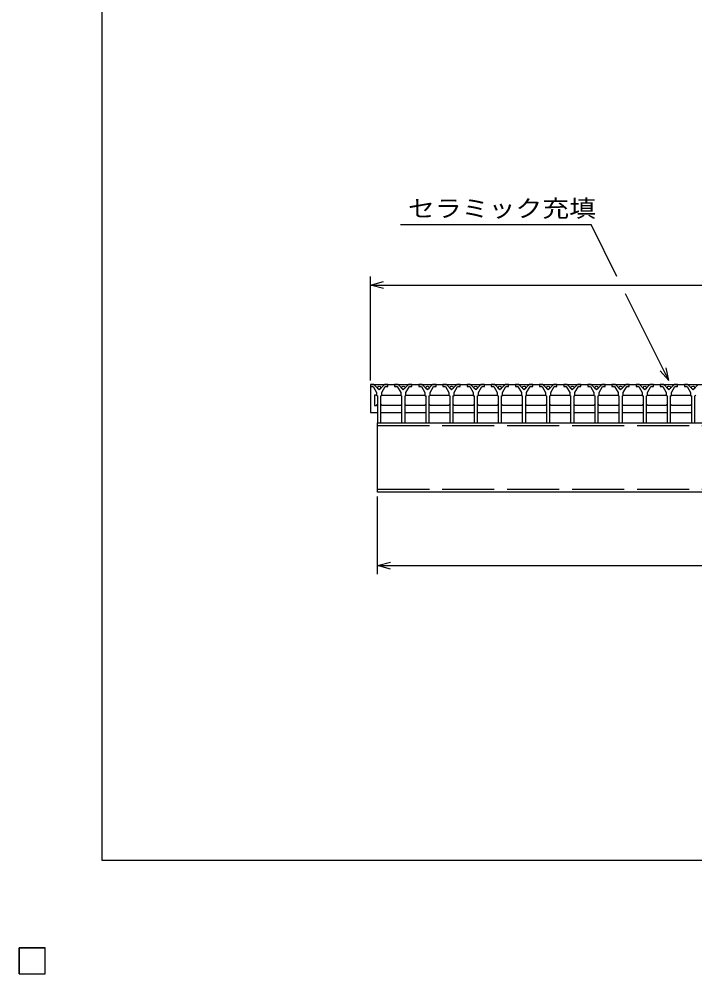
# Model space of a CAD drawing. Units: millimetres, scale not verified. Extents: x -1820 to 1736, y -1282 to 1048.
# Drawn here: x -1820 to -1039, y -1282 to -180 of the extents above; entities that cross this region are included whole.
import ezdxf
from ezdxf.enums import TextEntityAlignment as Align

# ---------------------------------------------------------------- set-up
doc = ezdxf.new("R2010")
doc.units = ezdxf.units.MM
doc.header["$LTSCALE"] = 10
doc.linetypes.add('DASHED', pattern=[7.5, 6, -1.5])
for name, color, linetype, lineweight in [('CADPAC_LAYER_0000', 150, 'Continuous', 25), ('CADPAC_LAYER_0016', 3, 'Continuous', 25), ('CADPAC_LAYER_0022', 2, 'Continuous', 25)]:
    doc.layers.add(name, color=color, linetype=linetype, lineweight=lineweight)
doc.styles.add('ベクトル', font='')
doc.styles.get('ベクトル').set_extended_font_data('ベクトル')

msp = doc.modelspace()

# ---------------------------------------------------------------- linework, layer by layer
at = {"layer": 'CADPAC_LAYER_0000'}
for p, q in [((-1724, -1151.5), (-1724, 1048.5)), ((1736, -1151.5), (-1724, -1151.5))]:
    msp.add_line(p, q, dxfattribs=at)
at = {"layer": 'CADPAC_LAYER_0016'}
for p, q in [((-1414, -602), (-1414, -604)), ((-1410, -602), (-1414, -602)), ((-1414, -602), (-418, -602)), ((-1414, -602), (-1414, -634)), ((-1414, -604), (-1411, -604)), ((-1411, -604), (-1407, -611)), ((-1404, -608), (-1410, -602)), ((-1398, -602), (-1404, -608)), ((-1401, -611), (-1397, -604)), ((-1394, -602), (-1398, -602)), ((-1397, -604), (-1394, -604)), ((-1394, -604), (-1394, -602)), ((-1386.1, -602), (-1386.1, -604)), ((-1382.1, -602), (-1386.1, -602)), ((-1386.1, -604), (-1383.1, -604)), ((-1383.1, -604), (-1379.1, -611)), ((-1376.1, -608), (-1382.1, -602)), ((-1370.1, -602), (-1376.1, -608)), ((-1373.1, -611), (-1369.1, -604)), ((-1366.1, -602), (-1370.1, -602)), ((-1369.1, -604), (-1366.1, -604)), ((-1366.1, -604), (-1366.1, -602)), ((-1358.2, -602), (-1358.2, -604)), ((-1354.2, -602), (-1358.2, -602)), ((-1358.2, -604), (-1355.2, -604)), ((-1355.2, -604), (-1351.2, -611)), ((-1348.2, -608), (-1354.2, -602)), ((-1342.2, -602), (-1348.2, -608)), ((-1345.2, -611), (-1341.2, -604)), ((-1338.2, -602), (-1342.2, -602)), ((-1341.2, -604), (-1338.2, -604)), ((-1338.2, -604), (-1338.2, -602)), ((-1330.3, -602), (-1330.3, -604)), ((-1326.3, -602), (-1330.3, -602)), ((-1330.3, -604), (-1327.3, -604)), ((-1327.3, -604), (-1323.3, -611)), ((-1320.3, -608), (-1326.3, -602)), ((-1314.3, -602), (-1320.3, -608)), ((-1317.3, -611), (-1313.3, -604)), ((-1310.3, -602), (-1314.3, -602)), ((-1313.3, -604), (-1310.3, -604)), ((-1310.3, -604), (-1310.3, -602)), ((-1302.4, -602), (-1302.4, -604)), ((-1298.4, -602), (-1302.4, -602)), ((-1302.4, -604), (-1299.4, -604)), ((-1299.4, -604), (-1295.4, -611)), ((-1292.4, -608), (-1298.4, -602)), ((-1286.4, -602), (-1292.4, -608)), ((-1289.4, -611), (-1285.4, -604)), ((-1282.4, -602), (-1286.4, -602)), ((-1285.4, -604), (-1282.4, -604)), ((-1282.4, -604), (-1282.4, -602)), ((-1274.5, -602), (-1274.5, -604)), ((-1270.5, -602), (-1274.5, -602)), ((-1274.5, -604), (-1271.5, -604)), ((-1271.5, -604), (-1267.5, -611)), ((-1264.5, -608), (-1270.5, -602)), ((-1258.5, -602), (-1264.5, -608)), ((-1261.5, -611), (-1257.5, -604)), ((-1254.5, -602), (-1258.5, -602)), ((-1257.5, -604), (-1254.5, -604)), ((-1254.5, -604), (-1254.5, -602)), ((-1246.6, -602), (-1246.6, -604)), ((-1242.6, -602), (-1246.6, -602)), ((-1246.6, -604), (-1243.6, -604)), ((-1243.6, -604), (-1239.6, -611)), ((-1236.6, -608), (-1242.6, -602)), ((-1230.6, -602), (-1236.6, -608)), ((-1233.6, -611), (-1229.6, -604)), ((-1226.6, -602), (-1230.6, -602)), ((-1229.6, -604), (-1226.6, -604)), ((-1226.6, -604), (-1226.6, -602)), ((-1218.7, -602), (-1218.7, -604)), ((-1214.7, -602), (-1218.7, -602)), ((-1218.7, -604), (-1215.7, -604)), ((-1215.7, -604), (-1211.7, -611)), ((-1208.7, -608), (-1214.7, -602)), ((-1202.7, -602), (-1208.7, -608)), ((-1205.7, -611), (-1201.7, -604)), ((-1198.7, -602), (-1202.7, -602)), ((-1201.7, -604), (-1198.7, -604)), ((-1198.7, -604), (-1198.7, -602)), ((-1190.8, -602), (-1190.8, -604)), ((-1186.8, -602), (-1190.8, -602)), ((-1190.8, -604), (-1187.8, -604)), ((-1187.8, -604), (-1183.8, -611)), ((-1180.8, -608), (-1186.8, -602)), ((-1174.8, -602), (-1180.8, -608)), ((-1177.8, -611), (-1173.8, -604)), ((-1170.8, -602), (-1174.8, -602)), ((-1173.8, -604), (-1170.8, -604)), ((-1170.8, -604), (-1170.8, -602)), ((-1162.9, -602), (-1162.9, -604)), ((-1158.9, -602), (-1162.9, -602)), ((-1162.9, -604), (-1159.9, -604)), ((-1159.9, -604), (-1155.9, -611)), ((-1152.9, -608), (-1158.9, -602)), ((-1146.9, -602), (-1152.9, -608)), ((-1149.9, -611), (-1145.9, -604)), ((-1142.9, -602), (-1146.9, -602)), ((-1145.9, -604), (-1142.9, -604)), ((-1142.9, -604), (-1142.9, -602)), ((-1135, -602), (-1135, -604)), ((-1131, -602), (-1135, -602)), ((-1135, -604), (-1132, -604)), ((-1132, -604), (-1128, -611)), ((-1125, -608), (-1131, -602)), ((-1119, -602), (-1125, -608)), ((-1122, -611), (-1118, -604)), ((-1115, -602), (-1119, -602)), ((-1118, -604), (-1115, -604)), ((-1115, -604), (-1115, -602)), ((-1107.1, -602), (-1107.1, -604)), ((-1103.1, -602), (-1107.1, -602)), ((-1107.1, -604), (-1104.1, -604)), ((-1104.1, -604), (-1100.1, -611)), ((-1097.1, -608), (-1103.1, -602)), ((-1091.1, -602), (-1097.1, -608)), ((-1094.1, -611), (-1090.1, -604)), ((-1087.1, -602), (-1091.1, -602)), ((-1090.1, -604), (-1087.1, -604)), ((-1087.1, -604), (-1087.1, -602)), ((-1079.2, -602), (-1079.2, -604)), ((-1075.2, -602), (-1079.2, -602)), ((-1079.2, -604), (-1076.2, -604)), ((-1076.2, -604), (-1072.2, -611)), ((-1069.2, -608), (-1075.2, -602)), ((-1063.2, -602), (-1069.2, -608)), ((-1066.2, -611), (-1062.2, -604)), ((-1059.2, -602), (-1063.2, -602)), ((-1062.2, -604), (-1059.2, -604)), ((-1059.2, -604), (-1059.2, -602)), ((-1051.3, -602), (-1051.3, -604)), ((-1047.3, -602), (-1051.3, -602)), ((-1051.3, -604), (-1048.3, -604)), ((-1048.3, -604), (-1044.3, -611)), ((-1041.3, -608), (-1047.3, -602)), ((-1035.3, -602), (-1041.3, -608)), ((-1407.25, -614), (-1409.25, -614)), ((-1409.25, -614), (-1409.25, -626)), ((-1406.25, -615), (-1407.25, -614)), ((-1407, -611), (-1407, -614)), ((-1407, -614), (-1406, -615)), ((-1406, -615), (-1406, -646)), ((-1402, -615), (-1401, -614)), ((-1402, -646), (-1402, -615)), ((-1401.75, -615), (-1400.75, -614)), ((-1401, -614), (-1401, -611)), ((-1400.75, -614), (-1379.35, -614)), ((-1379.35, -614), (-1378.35, -615)), ((-1379.1, -611), (-1379.1, -614)), ((-1379.1, -614), (-1378.1, -615)), ((-1378.1, -615), (-1378.1, -646)), ((-1374.1, -615), (-1373.1, -614)), ((-1374.1, -646), (-1374.1, -615)), ((-1373.85, -615), (-1372.85, -614)), ((-1373.1, -614), (-1373.1, -611)), ((-1372.85, -614), (-1351.45, -614)), ((-1351.45, -614), (-1350.45, -615)), ((-1351.2, -611), (-1351.2, -614)), ((-1351.2, -614), (-1350.2, -615)), ((-1350.2, -615), (-1350.2, -646)), ((-1346.2, -615), (-1345.2, -614)), ((-1346.2, -646), (-1346.2, -615)), ((-1345.95, -615), (-1344.95, -614)), ((-1345.2, -614), (-1345.2, -611)), ((-1344.95, -614), (-1323.55, -614)), ((-1323.55, -614), (-1322.55, -615)), ((-1323.3, -611), (-1323.3, -614)), ((-1323.3, -614), (-1322.3, -615)), ((-1322.3, -615), (-1322.3, -646)), ((-1318.3, -615), (-1317.3, -614)), ((-1318.3, -646), (-1318.3, -615)), ((-1318.05, -615), (-1317.05, -614)), ((-1317.3, -614), (-1317.3, -611)), ((-1317.05, -614), (-1295.65, -614)), ((-1295.65, -614), (-1294.65, -615)), ((-1295.4, -611), (-1295.4, -614)), ((-1295.4, -614), (-1294.4, -615)), ((-1294.4, -615), (-1294.4, -646)), ((-1290.4, -615), (-1289.4, -614)), ((-1290.4, -646), (-1290.4, -615)), ((-1290.15, -615), (-1289.15, -614)), ((-1289.4, -614), (-1289.4, -611)), ((-1289.15, -614), (-1267.75, -614)), ((-1267.75, -614), (-1266.75, -615)), ((-1267.5, -611), (-1267.5, -614)), ((-1267.5, -614), (-1266.5, -615)), ((-1266.5, -615), (-1266.5, -646)), ((-1262.5, -615), (-1261.5, -614)), ((-1262.5, -646), (-1262.5, -615)), ((-1262.25, -615), (-1261.25, -614)), ((-1261.5, -614), (-1261.5, -611)), ((-1261.25, -614), (-1239.85, -614)), ((-1239.85, -614), (-1238.85, -615)), ((-1239.6, -611), (-1239.6, -614)), ((-1239.6, -614), (-1238.6, -615)), ((-1238.6, -615), (-1238.6, -646)), ((-1234.6, -615), (-1233.6, -614)), ((-1234.6, -646), (-1234.6, -615)), ((-1234.35, -615), (-1233.35, -614)), ((-1233.6, -614), (-1233.6, -611)), ((-1233.35, -614), (-1211.95, -614)), ((-1211.95, -614), (-1210.95, -615)), ((-1211.7, -611), (-1211.7, -614)), ((-1211.7, -614), (-1210.7, -615)), ((-1210.7, -615), (-1210.7, -646)), ((-1206.7, -615), (-1205.7, -614)), ((-1206.7, -646), (-1206.7, -615)), ((-1206.45, -615), (-1205.45, -614)), ((-1205.7, -614), (-1205.7, -611)), ((-1205.45, -614), (-1184.05, -614)), ((-1184.05, -614), (-1183.05, -615)), ((-1183.8, -611), (-1183.8, -614)), ((-1183.8, -614), (-1182.8, -615)), ((-1182.8, -615), (-1182.8, -646)), ((-1178.8, -615), (-1177.8, -614)), ((-1178.8, -646), (-1178.8, -615)), ((-1178.55, -615), (-1177.55, -614)), ((-1177.8, -614), (-1177.8, -611)), ((-1177.55, -614), (-1156.15, -614)), ((-1156.15, -614), (-1155.15, -615)), ((-1155.9, -611), (-1155.9, -614)), ((-1155.9, -614), (-1154.9, -615)), ((-1154.9, -615), (-1154.9, -646)), ((-1150.9, -615), (-1149.9, -614)), ((-1150.9, -646), (-1150.9, -615)), ((-1150.65, -615), (-1149.65, -614)), ((-1149.9, -614), (-1149.9, -611)), ((-1149.65, -614), (-1128.25, -614)), ((-1128.25, -614), (-1127.25, -615)), ((-1128, -611), (-1128, -614)), ((-1128, -614), (-1127, -615)), ((-1127, -615), (-1127, -646)), ((-1123, -615), (-1122, -614)), ((-1123, -646), (-1123, -615)), ((-1122.75, -615), (-1121.75, -614)), ((-1122, -614), (-1122, -611)), ((-1121.75, -614), (-1100.35, -614)), ((-1100.35, -614), (-1099.35, -615)), ((-1100.1, -611), (-1100.1, -614)), ((-1100.1, -614), (-1099.1, -615)), ((-1099.1, -615), (-1099.1, -646)), ((-1095.1, -615), (-1094.1, -614)), ((-1095.1, -646), (-1095.1, -615)), ((-1094.85, -615), (-1093.85, -614)), ((-1094.1, -614), (-1094.1, -611)), ((-1093.85, -614), (-1072.45, -614)), ((-1072.45, -614), (-1071.45, -615)), ((-1072.2, -611), (-1072.2, -614)), ((-1072.2, -614), (-1071.2, -615)), ((-1071.2, -615), (-1071.2, -646)), ((-1067.2, -615), (-1066.2, -614)), ((-1067.2, -646), (-1067.2, -615)), ((-1066.95, -615), (-1065.95, -614)), ((-1066.2, -614), (-1066.2, -611)), ((-1065.95, -614), (-1044.55, -614)), ((-1044.55, -614), (-1043.55, -615)), ((-1044.3, -611), (-1044.3, -614)), ((-1044.3, -614), (-1043.3, -615)), ((-1043.3, -615), (-1043.3, -646)), ((-1039.3, -615), (-1038.3, -614)), ((-1039.3, -646), (-1039.3, -615)), ((-1409.25, -626), (-1407.25, -626)), ((-1407.25, -626), (-1406.25, -625)), ((-1400.75, -626), (-1401.75, -625)), ((-1379.35, -626), (-1400.75, -626)), ((-1378.35, -625), (-1379.35, -626)), ((-1372.85, -626), (-1373.85, -625)), ((-1351.45, -626), (-1372.85, -626)), ((-1350.45, -625), (-1351.45, -626)), ((-1344.95, -626), (-1345.95, -625)), ((-1323.55, -626), (-1344.95, -626)), ((-1322.55, -625), (-1323.55, -626)), ((-1317.05, -626), (-1318.05, -625)), ((-1295.65, -626), (-1317.05, -626)), ((-1294.65, -625), (-1295.65, -626)), ((-1289.15, -626), (-1290.15, -625)), ((-1267.75, -626), (-1289.15, -626)), ((-1266.75, -625), (-1267.75, -626)), ((-1261.25, -626), (-1262.25, -625)), ((-1239.85, -626), (-1261.25, -626)), ((-1238.85, -625), (-1239.85, -626)), ((-1233.35, -626), (-1234.35, -625)), ((-1211.95, -626), (-1233.35, -626)), ((-1210.95, -625), (-1211.95, -626)), ((-1205.45, -626), (-1206.45, -625)), ((-1184.05, -626), (-1205.45, -626)), ((-1183.05, -625), (-1184.05, -626)), ((-1177.55, -626), (-1178.55, -625)), ((-1156.15, -626), (-1177.55, -626)), ((-1155.15, -625), (-1156.15, -626)), ((-1149.65, -626), (-1150.65, -625)), ((-1128.25, -626), (-1149.65, -626)), ((-1127.25, -625), (-1128.25, -626)), ((-1121.75, -626), (-1122.75, -625)), ((-1100.35, -626), (-1121.75, -626)), ((-1099.35, -625), (-1100.35, -626)), ((-1093.85, -626), (-1094.85, -625)), ((-1072.45, -626), (-1093.85, -626)), ((-1071.45, -625), (-1072.45, -626)), ((-1065.95, -626), (-1066.95, -625)), ((-1044.55, -626), (-1065.95, -626)), ((-1043.55, -625), (-1044.55, -626)), ((-1414, -634), (-1406.25, -634)), ((-1401.75, -634), (-1378.35, -634)), ((-1373.85, -634), (-1350.45, -634)), ((-1345.95, -634), (-1322.55, -634)), ((-1318.05, -634), (-1294.65, -634)), ((-1290.15, -634), (-1266.75, -634)), ((-1262.25, -634), (-1238.85, -634)), ((-1234.35, -634), (-1210.95, -634)), ((-1206.45, -634), (-1183.05, -634)), ((-1178.55, -634), (-1155.15, -634)), ((-1150.65, -634), (-1127.25, -634)), ((-1122.75, -634), (-1099.35, -634)), ((-1094.85, -634), (-1071.45, -634)), ((-1066.95, -634), (-1043.55, -634)), ((-1406, -646), (-1402, -646)), ((-1406, -646), (-426, -646)), ((-1406, -726), (-1406, -646)), ((-1378.1, -646), (-1374.1, -646)), ((-1350.2, -646), (-1346.2, -646)), ((-1322.3, -646), (-1318.3, -646)), ((-1294.4, -646), (-1290.4, -646)), ((-1266.5, -646), (-1262.5, -646)), ((-1238.6, -646), (-1234.6, -646)), ((-1210.7, -646), (-1206.7, -646)), ((-1182.8, -646), (-1178.8, -646)), ((-1154.9, -646), (-1150.9, -646)), ((-1127, -646), (-1123, -646)), ((-1099.1, -646), (-1095.1, -646)), ((-1071.2, -646), (-1067.2, -646)), ((-1043.3, -646), (-1039.3, -646)), ((-426, -726), (-1406, -726)), ((-1820, -1252.5), (-1790, -1252.5)), ((-1820, -1282.5), (-1820, -1252.5)), ((-1820, -1252.5), (-1790, -1252.5)), ((-1820, -1282.5), (-1820, -1252.5)), ((-1820, -1252.5), (-1790, -1252.5)), ((-1820, -1282.5), (-1820, -1252.5)), ((-1820, -1252.5), (-1790, -1252.5)), ((-1820, -1282.5), (-1820, -1252.5)), ((-1820, -1252.5), (-1790, -1252.5)), ((-1820, -1282.5), (-1820, -1252.5)), ((-1790, -1282.5), (-1790, -1252.5)), ((-1790, -1282.5), (-1790, -1252.5)), ((-1790, -1282.5), (-1790, -1252.5)), ((-1790, -1282.5), (-1790, -1252.5)), ((-1790, -1282.5), (-1790, -1252.5)), ((-1820, -1282.5), (-1790, -1282.5)), ((-1820, -1282.5), (-1790, -1282.5)), ((-1820, -1282.5), (-1790, -1282.5)), ((-1820, -1282.5), (-1790, -1282.5)), ((-1820, -1282.5), (-1790, -1282.5))]:
    msp.add_line(p, q, dxfattribs=at)
at = {"layer": 'CADPAC_LAYER_0016', "linetype": 'DASHED'}
for p, q in [((-1406, -649.2), (-426, -649.2)), ((-1406, -722.8), (-426, -722.8))]:
    msp.add_line(p, q, dxfattribs=at)
at = {"layer": 'CADPAC_LAYER_0016'}
for centre in [(-1404, -605.5), (-1376.1, -605.5), (-1348.2, -605.5), (-1320.3, -605.5), (-1292.4, -605.5), (-1264.5, -605.5), (-1236.6, -605.5), (-1208.7, -605.5), (-1180.8, -605.5), (-1152.9, -605.5), (-1125, -605.5), (-1097.1, -605.5), (-1069.2, -605.5), (-1041.3, -605.5)]:
    msp.add_circle(centre, 1.8, dxfattribs=at)
at = {"layer": 'CADPAC_LAYER_0022', "color": 4}
for p, q in [((-1379.2, -417), (-1159.2, -417)), ((-1129.2, -477), (-1159.2, -417)), ((-1414, -597), (-1414, -477)), ((-1414, -487), (-1399, -483)), ((-1399, -491), (-1414, -487)), ((-1414, -487), (-418, -487)), ((-1069.2, -597), (-1119.2, -497)), ((-1069.2, -597), (-1072.2, -582.4)), ((-1069.2, -597), (-1079.2, -586)), ((-1406, -821), (-1406, -731)), ((-1406, -811), (-1391, -807)), ((-1391, -815), (-1406, -811)), ((-1406, -811), (-426, -811)), ((-1790, -1252.5), (-1820, -1252.5)), ((-1820, -1252.5), (-1820, -1282.5)), ((-1790, -1252.5), (-1820, -1252.5)), ((-1820, -1252.5), (-1820, -1282.5)), ((-1790, -1252.5), (-1820, -1252.5)), ((-1820, -1252.5), (-1820, -1282.5)), ((-1790, -1282.5), (-1790, -1252.5)), ((-1790, -1282.5), (-1790, -1252.5)), ((-1790, -1282.5), (-1790, -1252.5)), ((-1820, -1282.5), (-1790, -1282.5)), ((-1820, -1282.5), (-1790, -1282.5)), ((-1820, -1282.5), (-1790, -1282.5))]:
    msp.add_line(p, q, dxfattribs=at)
at = {"layer": 'CADPAC_LAYER_0022'}
for p, q in [((-1790, -1252.5), (-1820, -1252.5)), ((-1820, -1252.5), (-1820, -1282.5)), ((-1790, -1252.5), (-1820, -1252.5)), ((-1820, -1252.5), (-1820, -1282.5)), ((-1790, -1252.5), (-1820, -1252.5)), ((-1820, -1252.5), (-1820, -1282.5)), ((-1790, -1282.5), (-1790, -1252.5)), ((-1790, -1282.5), (-1790, -1252.5)), ((-1790, -1282.5), (-1790, -1252.5)), ((-1820, -1282.5), (-1790, -1282.5)), ((-1820, -1282.5), (-1790, -1282.5)), ((-1820, -1282.5), (-1790, -1282.5))]:
    msp.add_line(p, q, dxfattribs=at)

# ---------------------------------------------------------------- texts
at = {"layer": 'CADPAC_LAYER_0022', "style": 'ベクトル', "width": 1.15}
msp.add_text('セラミック充填', height=19.79, dxfattribs=at).set_placement((-1370.7, -398.5), align=Align.MIDDLE_LEFT)

doc.saveas('drawing.dxf')
